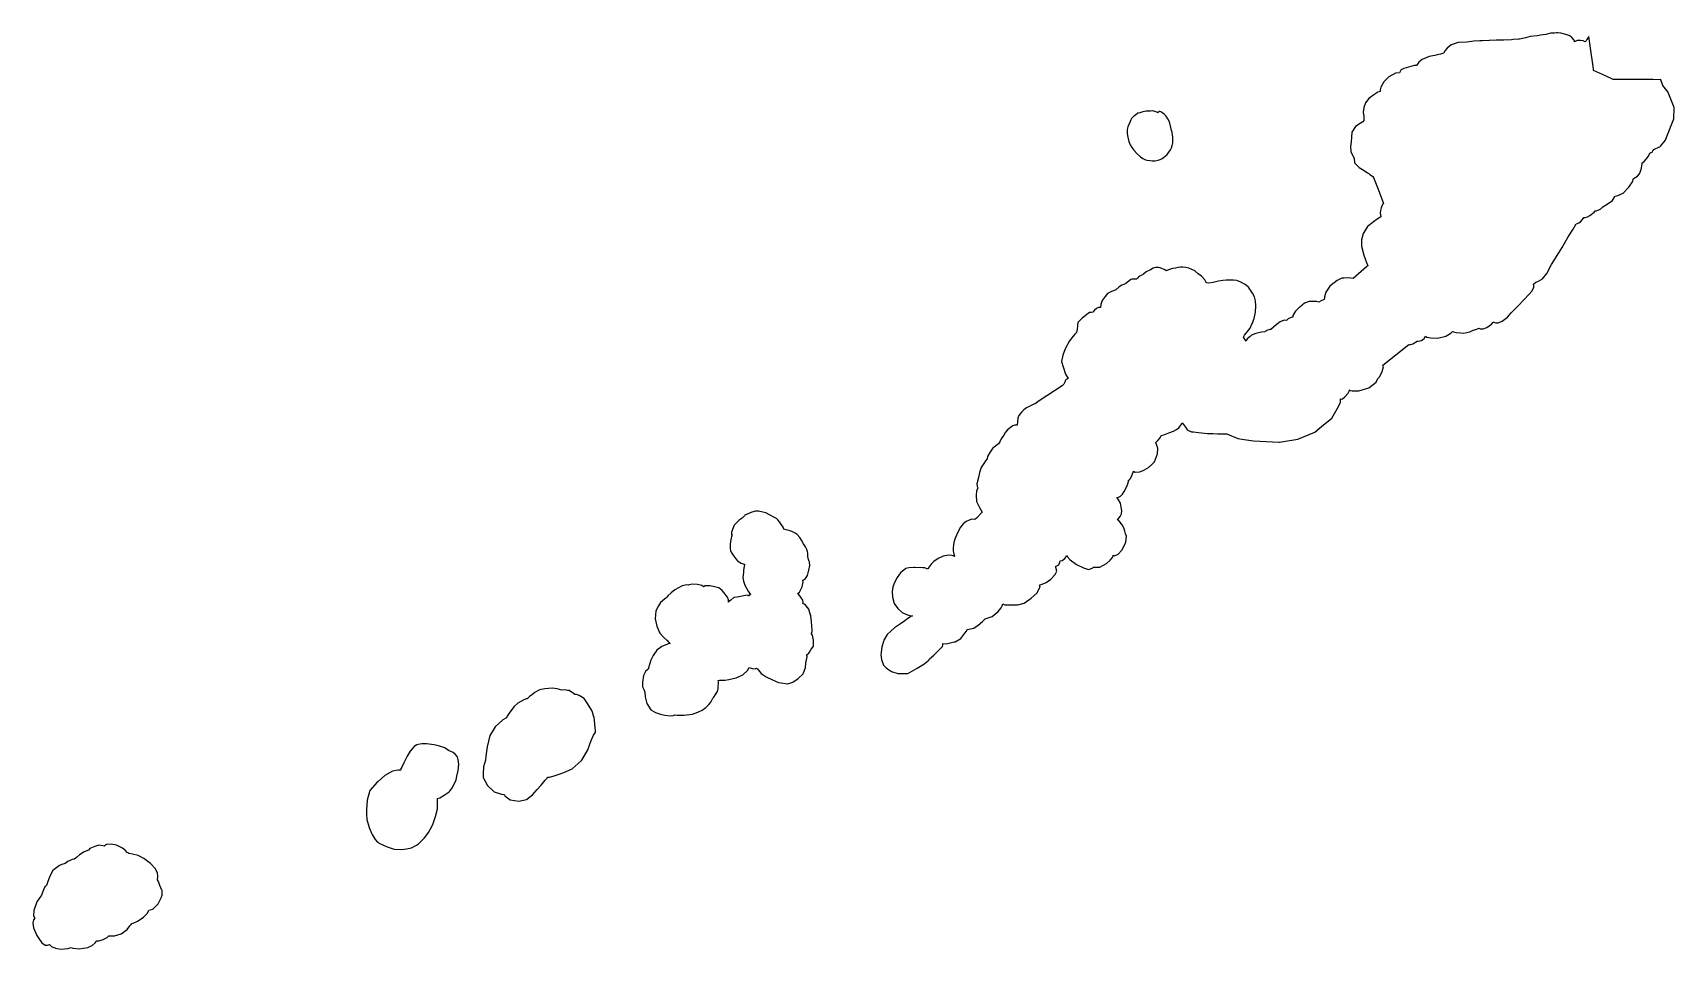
# Model space of a CAD drawing. Extents: x -12748497 to 5449789, y 79630 to 14464147.
# Drawn here: x 4015041 to 5449789, y 455597 to 1256336 of the extents above; entities that cross this region are included whole.
import ezdxf

# ---------------------------------------------------------------- set-up
doc = ezdxf.new("R2010")
doc.units = 21
doc.layers.add('COUNTY_BOUNDARY', color=40, linetype='Continuous')

msp = doc.modelspace()

# ---------------------------------------------------------------- linework, layer by layer
at = {"layer": 'COUNTY_BOUNDARY'}
for points in [[(4756431, 712987), (4756771, 708680), (4758773, 703733), (4760972, 701484), (4762230, 700539), (4765570, 698175), (4771048, 696353), (4779836, 696569), (4788143, 701055), (4793786, 704520), (4798189, 707996), (4798752, 709421), (4802522, 712537), (4807582, 717325), (4809086, 718975), (4810147, 720225), (4810440, 721199), (4810422, 722723), (4813422, 722299), (4820444, 724094), (4821239, 724298), (4826272, 727047), (4829783, 731603), (4831241, 733419), (4831850, 734954), (4837569, 736201), (4841256, 738782), (4845047, 741880), (4847107, 743822), (4847382, 744398), (4853511, 746258), (4858792, 750563), (4861397, 753805), (4862305, 755707), (4863087, 757401), (4864770, 756604), (4868648, 756394), (4876010, 756604), (4881698, 757933), (4887585, 762450), (4892575, 766747), (4895143, 770927), (4895649, 772998), (4894980, 773974), (4897402, 774468), (4900880, 776018), (4904821, 778795), (4908720, 783078), (4910013, 786032), (4909214, 789114), (4909138, 790346), (4909497, 790173), (4911783, 791365), (4912503, 792848), (4912861, 793831), (4912943, 794806), (4914929, 795230), (4917248, 797076), (4918085, 798258), (4918656, 799701), (4919308, 798600), (4921791, 795804), (4927277, 791612), (4933526, 788953), (4937858, 787489), (4939673, 787937), (4941739, 788833), (4942329, 789399), (4947719, 789394), (4953629, 792740), (4956831, 795543), (4958915, 797784), (4959378, 798903), (4959434, 799882), (4960417, 799373), (4963668, 800753), (4966928, 804316), (4969143, 808083), (4970330, 811275), (4970836, 813994), (4971066, 816517), (4970315, 818597), (4969617, 820947), (4968812, 823725), (4967210, 826500), (4965275, 828917), (4963916, 830568), (4963273, 830771), (4965483, 833658), (4966553, 836031), (4966955, 838517), (4966517, 841963), (4965865, 845219), (4963666, 848793), (4962717, 850221), (4963600, 850417), (4965666, 851535), (4967508, 853237), (4969095, 855663), (4971140, 859226), (4972227, 862226), (4972797, 864190), (4972655, 865324), (4973632, 865636), (4974393, 866836), (4974514, 867026), (4975921, 870229), (4977083, 873323), (4978621, 872312), (4982681, 872783), (4986136, 874111), (4990322, 876582), (4993063, 879067), (4995583, 881467), (4998044, 888585), (4998421, 893500), (4997393, 896736), (4996589, 898366), (4998373, 899957), (5000599, 902303), (5001396, 904392), (5003752, 905077), (5008138, 906858), (5012030, 908168), (5014747, 909691), (5016678, 911085), (5018533, 913583), (5019582, 915549), (5020772, 914070), (5022644, 911633), (5024181, 909430), (5025755, 908405), (5027848, 907683), (5029731, 907752), (5033914, 907213), (5041898, 906187), (5046443, 906110), (5050607, 906042), (5058862, 905908), (5068495, 901878), (5073877, 901049), (5082149, 899780), (5104173, 898666), (5104739, 898757), (5120813, 901345), (5135629, 907491), (5141593, 912328), (5150439, 919514), (5156271, 929741), (5158055, 933619), (5158145, 934734), (5158179, 936651), (5159060, 936239), (5159836, 936394), (5161922, 938182), (5164675, 941410), (5165691, 943306), (5166021, 944399), (5166637, 943664), (5168442, 943478), (5174102, 943568), (5182774, 946227), (5189271, 951204), (5190768, 954410), (5192437, 955942), (5194615, 960503), (5195587, 964464), (5195231, 965978), (5217902, 984037), (5218348, 983795), (5221367, 984522), (5225068, 987044), (5226128, 986790), (5228865, 987401), (5231266, 989142), (5232508, 991294), (5233513, 990449), (5237149, 989678), (5243010, 989481), (5250202, 991130), (5254556, 993976), (5255937, 995490), (5256916, 994961), (5259230, 994561), (5263183, 994160), (5265913, 993974), (5271227, 995072), (5273962, 996478), (5274503, 996499), (5277234, 997358), (5279177, 998337), (5280340, 997593), (5282916, 997619), (5286025, 998878), (5290251, 1001878), (5291666, 1003600), (5292086, 1003430), (5293518, 1003053), (5295931, 1003040), (5299367, 1004401), (5303978, 1007882), (5307393, 1011563), (5313398, 1017695), (5318419, 1023067), (5322710, 1027538), (5325706, 1031023), (5327149, 1034119), (5327155, 1035499), (5326709, 1036821), (5328940, 1038384), (5330552, 1039178), (5334670, 1041496), (5338430, 1046010), (5342625, 1053775), (5347484, 1061658), (5351790, 1068871), (5357217, 1078032), (5361611, 1084815), (5364126, 1089541), (5365385, 1089772), (5366535, 1090323), (5367872, 1091313), (5369682, 1093258), (5370878, 1095050), (5371842, 1094891), (5373954, 1095492), (5376028, 1096610), (5379716, 1099733), (5380818, 1100682), (5381818, 1100794), (5383481, 1101299), (5385808, 1102616), (5387382, 1104408), (5391214, 1106694), (5395892, 1109765), (5397792, 1113459), (5398229, 1113488), (5400663, 1114252), (5405097, 1116354), (5410183, 1121523), (5413355, 1126076), (5414320, 1129137), (5417863, 1130988), (5419494, 1133039), (5421007, 1137001), (5421699, 1141681), (5421870, 1142882), (5422268, 1143107), (5423573, 1143989), (5425259, 1145922), (5427229, 1148680), (5428410, 1151306), (5429714, 1151665), (5430600, 1151957), (5431271, 1153080), (5431988, 1154294), (5433790, 1155234), (5436357, 1156283), (5437298, 1156683), (5437317, 1156703), (5437336, 1156722), (5437824, 1157221), (5442109, 1162521), (5443423, 1165822), (5449530, 1181194), (5449789, 1191220), (5444659, 1204333), (5444560, 1204587), (5439843, 1210389), (5438110, 1215179), (5438002, 1215479), (5437593, 1215412), (5431202, 1215436), (5429112, 1215444), (5416516, 1215500), (5410740, 1215530), (5403921, 1215567), (5403907, 1215567), (5403867, 1215567), (5403854, 1215568), (5396407, 1215611), (5389790, 1218686), (5379334, 1223552), (5379154, 1224865), (5378052, 1232919), (5377499, 1236964), (5375838, 1249099), (5375285, 1253144), (5373394, 1250457), (5372758, 1249415), (5372123, 1248377), (5370319, 1249322), (5367977, 1249596), (5365047, 1249529), (5363918, 1249125), (5362750, 1248390), (5362610, 1248941), (5362344, 1249988), (5360408, 1252252), (5359660, 1252814), (5357924, 1254120), (5356800, 1254440), (5355055, 1254937), (5350825, 1255930), (5347986, 1256225), (5346920, 1256336), (5345084, 1256190), (5342385, 1255977), (5342056, 1255912), (5337558, 1255021), (5333079, 1254262), (5331691, 1254027), (5330070, 1253834), (5323922, 1253106), (5321794, 1252452), (5319874, 1251864), (5318804, 1251656), (5314498, 1250820), (5313710, 1250667), (5309020, 1250375), (5307477, 1250280), (5300858, 1249973), (5296757, 1249914), (5294066, 1249876), (5288343, 1249598), (5288139, 1249588), (5282183, 1249380), (5279855, 1249271), (5274645, 1249029), (5268679, 1248296), (5261071, 1247834), (5254942, 1245996), (5254735, 1245822), (5251367, 1243011), (5249205, 1240646), (5248318, 1238539), (5248167, 1238497), (5245452, 1237743), (5242531, 1237010), (5240537, 1236673), (5235702, 1235801), (5229458, 1233175), (5226581, 1230833), (5224478, 1227809), (5222449, 1227740), (5221693, 1227544), (5217472, 1226453), (5213498, 1225240), (5211197, 1224037), (5210830, 1223845), (5209548, 1221468), (5206227, 1220990), (5200259, 1217934), (5196243, 1213950), (5195891, 1213601), (5193270, 1208717), (5192890, 1206561), (5192835, 1204952), (5190656, 1204461), (5187168, 1202156), (5182948, 1199072), (5179922, 1195270), (5178657, 1191192), (5178026, 1187021), (5178533, 1183232), (5178580, 1181562), (5178476, 1179622), (5177544, 1178515), (5175195, 1177240), (5171323, 1174594), (5168017, 1169652), (5167726, 1165100), (5167556, 1161127), (5166762, 1157144), (5167166, 1152759), (5168532, 1149364), (5168790, 1148722), (5170046, 1146923), (5170448, 1142722), (5174433, 1138624), (5178939, 1135989), (5181689, 1134006), (5182873, 1133411), (5183890, 1132610), (5185140, 1131582), (5186344, 1130698), (5187097, 1129906), (5190937, 1119815), (5195715, 1107271), (5194735, 1106260), (5193578, 1103385), (5193044, 1101126), (5192713, 1098744), (5192965, 1097290), (5193422, 1095921), (5193350, 1095542), (5192442, 1094949), (5190049, 1093646), (5187026, 1091289), (5184046, 1088957), (5181434, 1086665), (5181324, 1086483), (5178052, 1081067), (5176436, 1075463), (5176518, 1070056), (5178655, 1062145), (5179564, 1058863), (5181043, 1054809), (5181847, 1053647), (5182236, 1053115), (5180711, 1051843), (5169209, 1041592), (5167126, 1041943), (5163812, 1042251), (5161044, 1041981), (5159352, 1041817), (5155335, 1040035), (5148898, 1034915), (5145320, 1029732), (5144114, 1025513), (5144056, 1024210), (5143890, 1023599), (5143787, 1023221), (5141331, 1022158), (5139291, 1020918), (5137148, 1021487), (5134241, 1021569), (5130765, 1021477), (5126556, 1020132), (5122433, 1016748), (5122165, 1016528), (5118749, 1013035), (5117277, 1010878), (5116529, 1009390), (5116475, 1007947), (5115105, 1007553), (5112451, 1006491), (5110990, 1005026), (5108849, 1005176), (5105359, 1003933), (5101934, 1001279), (5099694, 999012), (5097355, 997128), (5096463, 997035), (5095568, 996942), (5093483, 996093), (5093412, 996045), (5092196, 995215), (5092006, 995086), (5089179, 994864), (5084143, 993693), (5080457, 992201), (5079138, 991068), (5076654, 988935), (5075630, 987044), (5073301, 990488), (5073615, 991014), (5074321, 992199), (5076739, 995451), (5079123, 998236), (5080686, 1001696), (5081128, 1002674), (5082350, 1006264), (5082536, 1006811), (5083960, 1012308), (5084177, 1017647), (5083941, 1022222), (5083055, 1025653), (5081322, 1028840), (5079514, 1031580), (5077705, 1034002), (5074641, 1036516), (5070895, 1038529), (5067374, 1039940), (5064477, 1040106), (5061987, 1040216), (5058162, 1040273), (5055309, 1039880), (5051481, 1039207), (5046783, 1038077), (5042986, 1037530), (5041408, 1037912), (5040709, 1038142), (5039545, 1040512), (5036549, 1043574), (5033714, 1045754), (5030713, 1048230), (5028163, 1049608), (5025469, 1050740), (5022880, 1051340), (5020349, 1051443), (5018191, 1051422), (5015787, 1051333), (5013754, 1050798), (5011395, 1050427), (5007620, 1049235), (5005624, 1048481), (5005410, 1048624), (5003952, 1049601), (5002565, 1050209), (5000447, 1050969), (4998857, 1051303), (4996579, 1051230), (4994452, 1050692), (4991975, 1049278), (4988361, 1047350), (4985886, 1045541), (4983973, 1044378), (4981879, 1043529), (4981000, 1042306), (4979663, 1041059), (4978150, 1041045), (4976080, 1040952), (4974775, 1040813), (4973095, 1039402), (4970482, 1037307), (4968602, 1036438), (4966963, 1035868), (4964759, 1034298), (4961587, 1031684), (4959770, 1030844), (4958018, 1030323), (4954557, 1028515), (4952291, 1025890), (4949734, 1022294), (4948734, 1018861), (4948407, 1016238), (4946619, 1016236), (4944923, 1015559), (4943044, 1013898), (4941512, 1012106), (4940440, 1012076), (4938849, 1011848), (4936463, 1010235), (4932271, 1007136), (4928566, 1003087), (4928122, 1000530), (4927864, 997220), (4927294, 994459), (4925935, 993021), (4924508, 991217), (4921248, 987129), (4917517, 980316), (4915488, 974663), (4914373, 969149), (4915628, 964387), (4917616, 958134), (4920058, 954186), (4918412, 953360), (4917826, 952752), (4917222, 951101), (4916403, 949320), (4914862, 947840), (4894754, 934633), (4891188, 932268), (4889924, 931715), (4888418, 931033), (4886535, 930165), (4883553, 928763), (4881318, 926873), (4879211, 924771), (4876874, 922033), (4876075, 919670), (4875755, 916353), (4875608, 913500), (4873393, 913510), (4871589, 912901), (4869672, 911547), (4867066, 909369), (4865155, 907348), (4863767, 904796), (4861616, 901493), (4860368, 899018), (4859141, 897256), (4858153, 896527), (4856418, 895002), (4854040, 893057), (4851538, 889530), (4849621, 885981), (4849302, 884065), (4847782, 882314), (4846340, 879860), (4844027, 876480), (4842421, 872210), (4841536, 867639), (4840243, 862169), (4840471, 859807), (4841115, 858872), (4839937, 855757), (4839551, 852454), (4840077, 846882), (4842414, 841670), (4843750, 839426), (4844963, 837527), (4839892, 832097), (4838369, 830933), (4835983, 831455), (4833409, 830618), (4830974, 829253), (4828297, 827253), (4825818, 824272), (4822966, 818948), (4820899, 814012), (4820189, 810827), (4819773, 808957), (4819599, 806150), (4819480, 805180), (4819422, 803767), (4819711, 802267), (4820190, 800746), (4820367, 800114), (4820623, 798840), (4819588, 799377), (4818377, 799668), (4815376, 799887), (4810732, 799007), (4806282, 796891), (4802716, 794363), (4800316, 791921), (4798602, 789576), (4797504, 787647), (4794704, 788714), (4792933, 788857), (4786329, 789003), (4785279, 789037), (4780666, 788790), (4778029, 788167), (4773564, 784434), (4770617, 780503), (4768341, 776103), (4766920, 772234), (4766251, 768134), (4766574, 763192), (4767987, 757744), (4771133, 753236), (4775089, 749864), (4778093, 748469), (4780455, 747568), (4782678, 746991), (4783931, 746847), (4782554, 746223), (4778758, 743672), (4777291, 742632), (4773620, 740030), (4768207, 736319), (4761923, 730456), (4759068, 725516), (4758531, 724588), (4757081, 719773), (4756602, 714773), (4756431, 712987)], [(4971586, 1170064), (4971598, 1168327), (4972138, 1165040), (4973087, 1161397), (4974182, 1158605), (4975719, 1156007), (4977416, 1153823), (4980309, 1150697), (4983250, 1148056), (4985464, 1146425), (4987786, 1145423), (4989212, 1145128), (4991674, 1144681), (4993462, 1144450), (4996112, 1144398), (4998676, 1144938), (5000348, 1145634), (5001661, 1146275), (5003004, 1147006), (5005129, 1148863), (5006544, 1150070), (5008022, 1151957), (5009481, 1154072), (5010415, 1155957), (5011023, 1157971), (5011468, 1160262), (5011674, 1163120), (5011693, 1163385), (5011589, 1165190), (5011321, 1167336), (5011067, 1168966), (5010912, 1169566), (5010374, 1171116), (5009860, 1173567), (5008762, 1178689), (5007196, 1181331), (5005860, 1183393), (5004029, 1185274), (5002699, 1186230), (5001191, 1187250), (5000284, 1187558), (4999405, 1187557), (4999054, 1187030), (4998528, 1186487), (4997442, 1186965), (4995773, 1187712), (4993933, 1188208), (4992023, 1188029), (4988214, 1187880), (4985449, 1187253), (4982690, 1186566), (4981089, 1186165), (4979303, 1184804), (4978024, 1183785), (4977153, 1183092), (4975531, 1181556), (4974896, 1180263), (4974197, 1178906), (4973278, 1176680), (4972256, 1174252), (4971741, 1171962), (4971586, 1170064)], [(4548084, 688796), (4547975, 684803), (4549363, 681868), (4550008, 680252), (4550319, 676278), (4550346, 676159), (4551650, 670335), (4555113, 664667), (4559346, 662381), (4563574, 660930), (4567416, 660065), (4572525, 659406), (4575076, 659723), (4576303, 660268), (4578211, 660034), (4580076, 660013), (4584517, 659964), (4591817, 660886), (4596479, 662702), (4600021, 664497), (4603363, 666650), (4606097, 669304), (4607728, 671497), (4609436, 674801), (4610427, 675860), (4611796, 678168), (4613485, 680784), (4614249, 683405), (4614488, 689287), (4614069, 690393), (4615239, 690524), (4616472, 690552), (4620160, 690760), (4623427, 691218), (4629823, 692624), (4635709, 695379), (4639674, 699082), (4641281, 701859), (4642018, 701413), (4643964, 700871), (4646400, 700482), (4647670, 701059), (4648378, 700591), (4649243, 699382), (4651611, 696553), (4656181, 693479), (4661524, 690975), (4666949, 688694), (4667044, 688654), (4674923, 687553), (4679417, 689047), (4684168, 692079), (4688383, 696311), (4690499, 701600), (4690848, 705918), (4691977, 710993), (4691795, 711564), (4691724, 711784), (4691513, 712445), (4691443, 712665), (4692040, 713099), (4693230, 714127), (4694053, 715247), (4695199, 717069), (4697448, 720503), (4697450, 725478), (4696541, 730036), (4695499, 731684), (4695865, 732359), (4696141, 733141), (4696259, 734771), (4696077, 738172), (4695810, 741753), (4695263, 746813), (4694174, 749529), (4693506, 752753), (4689989, 756989), (4688165, 757338), (4688488, 758653), (4688049, 760535), (4686039, 763447), (4684730, 765612), (4683383, 766343), (4684297, 766910), (4685097, 767499), (4686150, 769186), (4687508, 772294), (4688456, 776362), (4688220, 777954), (4688842, 778398), (4690587, 779511), (4692191, 782118), (4693347, 786777), (4694103, 790992), (4693869, 793927), (4693671, 794313), (4692988, 796209), (4692362, 798681), (4692570, 800568), (4692374, 801715), (4692189, 802791), (4691666, 804870), (4690471, 807213), (4688815, 809822), (4686838, 812940), (4685478, 815263), (4683120, 817903), (4681526, 819008), (4679154, 820369), (4677094, 821115), (4673501, 822136), (4671623, 822702), (4670805, 824445), (4669529, 826318), (4667749, 828935), (4666212, 830802), (4665168, 831801), (4662670, 833189), (4659478, 834819), (4655724, 836744), (4653099, 837597), (4649310, 838472), (4646885, 838361), (4643447, 837433), (4637525, 834734), (4637149, 834315), (4636568, 833670), (4635182, 832186), (4632501, 830504), (4627989, 825990), (4625808, 820004), (4625888, 818129), (4626229, 817398), (4625825, 816575), (4625348, 814832), (4624804, 811973), (4624674, 809158), (4624687, 806083), (4624928, 803809), (4625947, 801740), (4627948, 798981), (4629550, 796577), (4631084, 795045), (4632660, 793723), (4634246, 792928), (4636073, 792308), (4637046, 791941), (4636453, 788299), (4636323, 786654), (4636196, 784753), (4635759, 780256), (4636130, 777042), (4637519, 773689), (4638924, 771176), (4640258, 768548), (4641496, 766796), (4642660, 765820), (4640605, 763971), (4640244, 764625), (4639606, 764891), (4636697, 764470), (4633689, 763768), (4630870, 763233), (4627920, 762808), (4625226, 760713), (4624108, 759646), (4623249, 758734), (4623188, 759967), (4623105, 760944), (4622344, 763298), (4621099, 764757), (4619410, 766987), (4617608, 768892), (4614751, 771289), (4609854, 772503), (4606707, 773085), (4602701, 773115), (4601274, 772343), (4599762, 773300), (4596099, 774254), (4591394, 774584), (4588696, 773991), (4587880, 773649), (4586802, 773875), (4582562, 773154), (4576227, 769675), (4573150, 767105), (4570519, 764685), (4569174, 763298), (4568457, 762229), (4567328, 761425), (4563791, 758407), (4562079, 755489), (4559571, 751215), (4559069, 744294), (4560399, 737972), (4563010, 731862), (4566525, 728076), (4569443, 725323), (4571435, 723127), (4572035, 722704), (4571189, 722741), (4564784, 720173), (4560525, 716986), (4557390, 712293), (4555362, 708281), (4554075, 704475), (4553352, 701578), (4553160, 700846), (4552933, 700303), (4550707, 698224), (4548887, 694622), (4548084, 688796)], [(4408723, 608804), (4408649, 605593), (4412366, 598686), (4418418, 593091), (4424844, 591088), (4426745, 590624), (4427343, 590560), (4427631, 589772), (4427699, 589587), (4432159, 586060), (4439964, 584858), (4446546, 586328), (4451961, 590494), (4455985, 595091), (4459294, 598834), (4462782, 603253), (4464549, 605060), (4465061, 606016), (4466540, 606040), (4470015, 606659), (4475963, 608723), (4479343, 609985), (4486564, 613116), (4491811, 617931), (4494813, 620688), (4500123, 629840), (4502966, 637821), (4505163, 642506), (4506521, 644560), (4506777, 645233), (4506909, 647110), (4506740, 648817), (4506385, 652408), (4505633, 658110), (4505197, 659503), (4504157, 662830), (4503777, 664048), (4499841, 670297), (4496878, 674779), (4492675, 677401), (4490140, 677999), (4488863, 678094), (4487699, 679145), (4483966, 681499), (4482548, 681729), (4479964, 682148), (4477489, 681975), (4473299, 683053), (4469066, 683814), (4462610, 683122), (4458065, 682259), (4453846, 679911), (4451020, 677695), (4449293, 676372), (4447195, 674208), (4446245, 674294), (4444229, 673395), (4438953, 670426), (4435681, 667582), (4431881, 662727), (4429639, 659292), (4429119, 657775), (4425825, 656001), (4419293, 649961), (4416473, 645396), (4414612, 642386), (4412144, 632380), (4410962, 624132), (4410840, 620867), (4408862, 614794), (4408723, 608804)], [(4306824, 573473), (4307028, 568832), (4309061, 561815), (4311016, 556997), (4311550, 555679), (4314150, 551451), (4316204, 549090), (4318343, 547849), (4324831, 545095), (4330934, 542949), (4337665, 542694), (4341782, 543413), (4346004, 544151), (4350413, 546343), (4352113, 547759), (4354453, 549854), (4357392, 552763), (4360374, 556721), (4360827, 557466), (4362432, 560106), (4364801, 564426), (4367108, 571438), (4368696, 578266), (4368807, 583742), (4368892, 586087), (4368752, 587337), (4370918, 587758), (4374656, 590082), (4378908, 593040), (4379282, 593497), (4382011, 596836), (4385115, 603449), (4385749, 606640), (4386750, 611678), (4387445, 617248), (4386883, 621230), (4386193, 623719), (4384099, 625898), (4382393, 627345), (4378326, 629345), (4375520, 631229), (4375120, 631497), (4369773, 633286), (4366004, 634259), (4359187, 635010), (4354976, 634896), (4351769, 634311), (4350587, 634075), (4348412, 632612), (4344986, 628676), (4342226, 624313), (4339314, 618542), (4337516, 614588), (4336577, 612951), (4336603, 611995), (4335827, 612055), (4334274, 611891), (4329548, 611144), (4322673, 607380), (4316803, 602245), (4315998, 601542), (4309699, 594238), (4307415, 585933), (4306658, 577247), (4306824, 573473)], [(4015041, 478314), (4015755, 474231), (4018495, 467459), (4020266, 465023), (4022998, 461265), (4025945, 459160), (4027942, 458954), (4029627, 459529), (4031330, 457829), (4034958, 456441), (4036237, 456205), (4039548, 455597), (4042690, 455815), (4045523, 456044), (4048494, 457156), (4049868, 456460), (4055647, 455982), (4063182, 457041), (4066780, 458741), (4069517, 461198), (4070904, 462951), (4072596, 462939), (4076433, 464045), (4079966, 465743), (4081405, 467248), (4085795, 467124), (4086290, 467255), (4092385, 468872), (4097372, 472764), (4099741, 475870), (4100921, 477174), (4101547, 478087), (4102832, 478346), (4106598, 480072), (4109803, 482150), (4111877, 483496), (4115291, 487195), (4116267, 489220), (4116416, 489644), (4119921, 490652), (4124547, 495320), (4127294, 500306), (4128124, 502846), (4127955, 506806), (4127788, 507209), (4126068, 511358), (4124776, 514623), (4124104, 516222), (4123901, 516748), (4124430, 518344), (4124307, 519586), (4124063, 522065), (4122310, 525810), (4117954, 530526), (4112174, 534723), (4107116, 537426), (4102047, 538627), (4099016, 539224), (4098958, 539259), (4098130, 539756), (4097538, 540122), (4096152, 541752), (4093497, 543828), (4088120, 546476), (4083649, 547431), (4079576, 547087), (4077813, 545820), (4077533, 545558), (4076310, 545756), (4072755, 546374), (4069103, 545399), (4064922, 543633), (4063774, 542163), (4059802, 540717), (4055931, 538148), (4053087, 535769), (4051136, 534319), (4049550, 534028), (4045763, 532216), (4043364, 530315), (4040437, 529459), (4038356, 528741), (4032496, 524250), (4029763, 519371), (4027850, 513837), (4026914, 511247), (4025550, 510000), (4024413, 507427), (4022923, 503512), (4022683, 502883), (4018541, 496837), (4015954, 489459), (4015520, 484597), (4016652, 482746), (4015584, 481092), (4015041, 478314)]]:
    msp.add_lwpolyline(points, dxfattribs=at)

doc.saveas('drawing.dxf')
